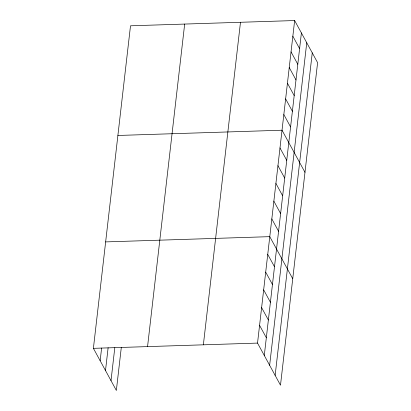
<?xml version="1.0" encoding="UTF-8"?>
<svg xmlns="http://www.w3.org/2000/svg" width="411" height="411" viewBox="0 0 411 411"><rect width="100%" height="100%" fill="white"/><g stroke="black" fill="none" stroke-linecap="round" stroke-linejoin="round"><path stroke-width="0.62" d="M121.312 347.367L116.354 390.45L93.4 348.338L130.508 25.801L294.646 20.55L317.6 62.662L280.492 385.199L257.533 343.087L294.646 20.55M100.156 360.735L101.615 348.066M105.504 370.542L108.124 347.732M111.011 380.643L114.803 347.701M147.559 346.607L184.673 24.069M203.368 344.824L240.481 22.281M264.288 355.484L301.402 32.947M269.637 365.292L306.75 42.749M275.144 375.392L312.257 52.855M117.89 135.466L282.028 130.215L304.983 172.322M105.642 241.904L269.78 236.654L292.74 278.761M93.4 348.338L257.533 343.087M292.843 36.214L299.598 48.611M291.039 51.884L297.795 64.28M289.236 67.548L295.997 79.945M287.433 83.217L294.194 95.609M285.63 98.881L292.391 111.278M283.826 114.546L290.587 126.942M279.983 147.955L286.744 160.352M277.944 165.695L284.7 178.086M275.904 183.434L282.66 195.826M273.86 201.174L280.621 213.566M271.82 218.914L278.581 231.306M267.736 254.394L274.497 266.785M265.696 272.133L272.457 284.525M263.657 289.873L270.412 302.265M261.617 307.613L268.373 320.005M259.572 325.348L266.333 337.744"/></g></svg>
